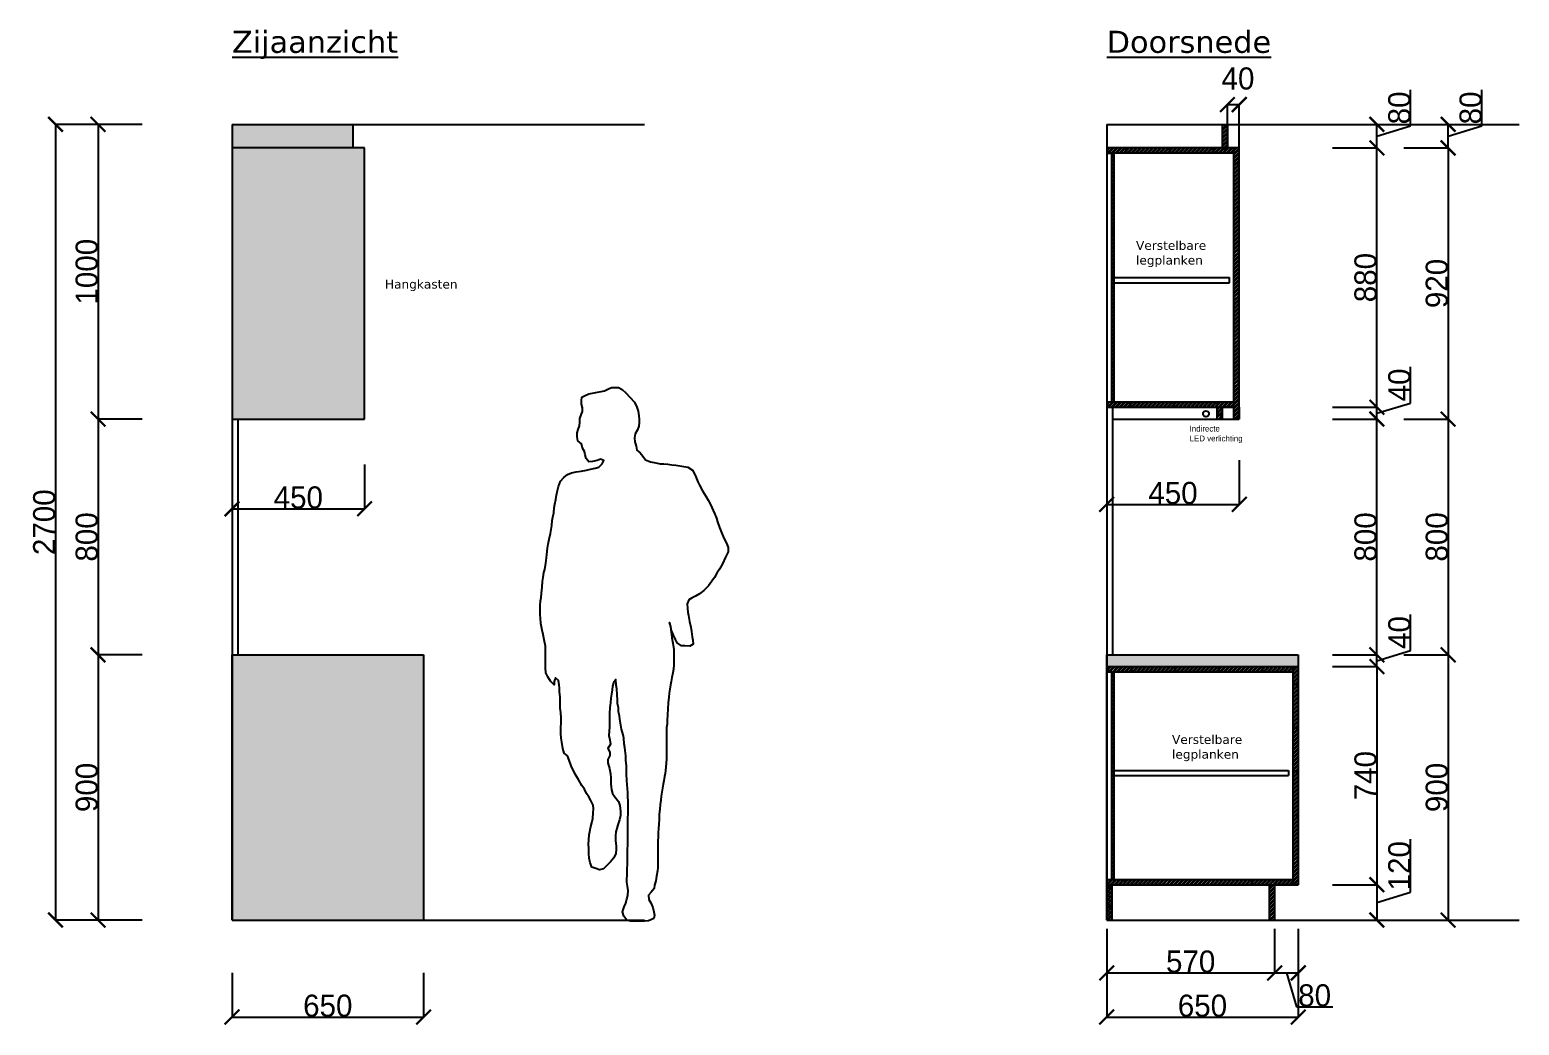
# Model space of a CAD drawing. Header units: millimetres. Extents: x -153917 to -31303, y -39726 to 31262.
# Drawn here: x -46938 to -41884, y -24958 to -21580 of the extents above; entities that cross this region are included whole.
import ezdxf

# ---------------------------------------------------------------- set-up
doc = ezdxf.new("R2010")
doc.units = ezdxf.units.MM
doc.header["$LTSCALE"] = 5
for name, color, linetype in [('Bemating', 1, 'Continuous'), ('invulling muren', 252, 'Continuous'), ('Meubel', 8, 'Continuous'), ('muren', 7, 'Continuous'), ('Tekst', 7, 'Continuous'), ('Verlichting', 1, 'Continuous')]:
    doc.layers.add(name, color=color, linetype=linetype)
doc.layers.add('ruggen kast', color=7, linetype='Continuous', true_color=0xebebeb)
doc.layers.add('tablet', color=7, linetype='Continuous', true_color=0x5f6361)
doc.styles.add('Geneva', font='')
doc.styles.get('Geneva').set_extended_font_data('Geneva')
doc.dimstyles.new('ISO-25', dxfattribs={"dimtxt": 100, "dimasz": 25, "dimexe": 1.25, "dimexo": 0.625, "dimtad": 1, "dimtxsty": 'Standard', "dimblk": 'ARCHTICK', "dimcen": 2.5, "dimse1": 1, "dimse2": 1, "dimadec": 0, "dimazin": 0, "dimtfac": 1, "dimtmove": 0, "dimatfit": 3, "dimfxl": 1, "dimarcsym": 0})

# ---------------------------------------------------------------- blocks, each defined once
blk = doc.blocks.new('mens02')
at = {"ltscale": 20}
blk.add_lwpolyline([(305.5, 1328.8), (303.4, 1342), (301.3, 1358.7), (299.2, 1370.5), (296.5, 1385.1), (294.4, 1401.7), (293, 1414.9), (289.5, 1430.2), (286.7, 1445.5), (283.3, 1461.4), (279.8, 1474.6), (273.5, 1492.7), (262.4, 1505.2), (249.9, 1514.9), (236.1, 1520.5), (220.1, 1523.9), (203.4, 1526.7), (185.4, 1530.2), (172.2, 1533.7), (156.2, 1537.1), (143.7, 1539.9), (131.9, 1551), (126.4, 1562.8), (138.2, 1567), (149.3, 1562.8), (164.5, 1559.3), (177.7, 1558), (186.1, 1569.8), (189.5, 1582.3), (191.6, 1593.4), (198.6, 1605.2), (202, 1619.7), (214.5, 1629.5), (217.3, 1643.3), (217.3, 1657.2), (213.8, 1668.3), (209, 1680.1), (208.3, 1693.3), (207.6, 1705.1), (203.4, 1717.6), (198.6, 1729.4), (198.6, 1741.2), (202, 1753.7), (202.7, 1766.2), (201.3, 1777.3), (190.2, 1783.6), (177, 1789.1), (159, 1791.9), (124.3, 1799.6), (113.2, 1805.1), (100, 1810.7), (88.9, 1810.7), (77.1, 1810.7), (63.9, 1803.7), (52.1, 1792.6), (38.2, 1777.3), (22.2, 1760.7), (13.9, 1743.3), (9.7, 1730.8), (7.6, 1714.9), (6.9, 1703.1), (6.9, 1691.9), (7.6, 1679.5), (12.5, 1667), (20.1, 1653.8), (22.2, 1639.2), (20.8, 1626.7), (16.7, 1611.4), (14.6, 1598.2), (2.8, 1588.5), (-5.6, 1577.4), (-14.6, 1564.9), (-31.9, 1558), (-50, 1555.2), (-64.6, 1551.7), (-77.1, 1551.7), (-90.3, 1550.3), (-104.8, 1548.2), (-118, 1546.8), (-131.9, 1544.8), (-145.1, 1542.7), (-159, 1539.9), (-174.3, 1529.5), (-183.3, 1512.8), (-193, 1490.6), (-197.9, 1479.5), (-209, 1460.1), (-220.1, 1442), (-227.7, 1428.1), (-236.1, 1413.5), (-244.4, 1393.4), (-250.6, 1380.2), (-255.5, 1367), (-259, 1355.2), (-265.9, 1335.1), (-274.9, 1312.9), (-281.9, 1296.9), (-289.5, 1282.3), (-295.8, 1267.7), (-295.8, 1252.5), (-286.7, 1234.4), (-276.3, 1212.2), (-266.6, 1194.2), (-257.6, 1180.3), (-249.2, 1165.7), (-240.2, 1153.2), (-228.4, 1137.2), (-213.1, 1121.9), (-197.9, 1110.8), (-184.7, 1102.5), (-172.9, 1096.3), (-161.8, 1090), (-156.2, 1076.8), (-157.6, 1060.2), (-159, 1047.7), (-161.1, 1036.6), (-164.5, 1017.1), (-168.7, 997.7), (-170.8, 983.1), (-173.6, 965), (-175.6, 953.2), (-177, 939.4), (-165.2, 933.1), (-148.6, 933.8), (-136.8, 933.8), (-122.9, 944.2), (-116.6, 956), (-109.7, 969.9), (-102.8, 985.9), (-100.7, 999.8), (-96.5, 1012.9), (-99.3, 999.8), (-100.7, 988.6), (-102.8, 972.7), (-104.8, 961.6), (-107.6, 942.8), (-111.1, 922), (-111.1, 906), (-111.1, 893.5), (-111.1, 881.7), (-111.1, 869.9), (-109.7, 854.7), (-108.3, 842.8), (-104.8, 826.9), (-102.1, 813), (-100, 801.9), (-97.9, 787.3), (-95.8, 773.4), (-94.4, 759.5), (-92.3, 740.1), (-90.3, 720.7), (-89.6, 699.8), (-88.2, 681.8), (-88.2, 668.6), (-86.8, 656.8), (-86.8, 642.9), (-86.1, 626.9), (-86.1, 605.4), (-86.1, 591.5), (-86.1, 570), (-86.1, 549.9), (-85.4, 536.7), (-84, 522.8), (-81.2, 501.3), (-79.8, 490.2), (-77.1, 476.3), (-75, 464.5), (-72.2, 451.3), (-70.1, 437.4), (-68, 423.5), (-66.6, 410.3), (-65.3, 395.7), (-63.9, 379.8), (-61.8, 362.4), (-61.1, 344.4), (-60.4, 329.1), (-59, 313.8), (-58.3, 300.6), (-57.6, 289.5), (-56.9, 268), (-56.9, 254.8), (-56.9, 243), (-56.9, 221.5), (-56.9, 202.7), (-56.9, 181.9), (-56.2, 170.1), (-52.8, 152), (-50, 136.1), (-45.8, 121.5), (-44.4, 110.4), (-34, 98.6), (-25.7, 87.5), (-26.4, 73.6), (-33.3, 62.5), (-40.3, 46.5), (-43.7, 31.9), (-45.8, 20.1), (-43, 8.3), (-25.7, 0.7), (-11.1, 0), (0, 0), (18.1, 0), (36.1, 0), (47.9, 3.5), (59, 16.7), (63.2, 31.9), (56.9, 48.6), (52.1, 61.1), (47.9, 75.7), (44.4, 86.8), (43.7, 104.1), (46.5, 118), (47.9, 131.9), (47.9, 143), (47.2, 154.8), (47.2, 175.7), (46.5, 194.4), (46.5, 212.4), (46.5, 225.6), (45.8, 241.6), (45.1, 260.4), (44.4, 279.1), (44.4, 298.5), (44.4, 320.8), (44.4, 334.6), (44.4, 346.4), (43.7, 368), (43.7, 385.3), (43.7, 404.8), (45.1, 424.2), (45.1, 436), (45.8, 449.9), (47.2, 463.1), (47.9, 477), (49.3, 499.9), (49.3, 513.1), (50, 528.3), (51.4, 545), (52.1, 560.3), (53.5, 578.3), (54.9, 589.4), (56.9, 601.9), (58.3, 620.7), (61.1, 632.5), (66, 651.2), (69.4, 672.1), (72.2, 684.6), (73.6, 696.4), (76.4, 710.2), (77.1, 723.4), (79.8, 738.7), (80.5, 750.5), (81.2, 767.2), (82.6, 788), (84, 800.5), (86.1, 819.2), (93.7, 808.1), (97.2, 797), (98.6, 785.2), (100.7, 770), (102.1, 756.1), (104.1, 740.8), (106.2, 724.8), (107.6, 704.7), (107.6, 690.8), (107.6, 676.2), (107.6, 658.9), (108.3, 644.3), (109, 629.7), (106.2, 615.1), (104.1, 599.9), (112.5, 586), (105.5, 573.5), (106.2, 562.4), (113.2, 548.5), (112.5, 536.7), (107.6, 517.9), (104.1, 499.9), (102.1, 486), (102.1, 465.2), (100.7, 445), (96.5, 433.2), (88.9, 422.1), (76.4, 406.2), (72.2, 392.3), (70.1, 372.1), (70.1, 358.2), (73.6, 343.7), (78.5, 327), (82.6, 314.5), (85.4, 303.4), (86.8, 289.5), (86.8, 272.8), (84.7, 254.8), (84.7, 243.7), (86.1, 229.8), (93, 214.5), (104.1, 201.3), (116.6, 188.1), (127.7, 177), (140.9, 173.6), (154.1, 178.4), (167.3, 182.6), (172.9, 197.9), (176.4, 213.1), (177.7, 229.8), (177.7, 246.5), (178.4, 261), (177.7, 275.6), (176.4, 292.3), (173.6, 304.1), (171.5, 316.6), (166.6, 333.9), (163.2, 347.8), (162.5, 367.3), (161.8, 381.2), (162.5, 393.7), (170.1, 409.6), (177, 421.4), (184.7, 433.2), (192.3, 447.8), (200.6, 460.3), (211.1, 477.7), (221.5, 495.7), (227.7, 507.5), (236.7, 527), (243.7, 546.4), (249.9, 560.3), (261, 569.3), (265.2, 585.3), (269.4, 606.8), (271.5, 620.7), (272.2, 637.3), (272.2, 656.1), (271.5, 673.4), (271.5, 688), (272.2, 708.2), (274.2, 722.7), (274.2, 738), (274.9, 760.2), (276.3, 779), (277, 790.8), (277.7, 801.9), (279.8, 816.5), (290.9, 825.5), (294.4, 813), (295.1, 801.2), (306.9, 813.7), (316.6, 828.3), (323.5, 842.8), (324.2, 859.5), (324.2, 871.3), (324.2, 888), (324.2, 901.2), (324.2, 919.9), (324.2, 933.1), (328.4, 954.6), (332.6, 972.7), (335.3, 987.3), (338.1, 998.4), (340.2, 1010.2), (341.6, 1027.5), (342.3, 1039.3), (342.3, 1058.8), (342.3, 1070.6), (340.9, 1087.2), (339.5, 1098.3), (338.1, 1112.9), (336, 1133.1), (334.6, 1151.8), (331.9, 1166.4), (329.8, 1182.3), (327, 1193.5), (323.5, 1214.3), (320.8, 1232.3), (320.1, 1243.4), (317.3, 1265), (315.2, 1278.9), (312.4, 1295.5), (307.6, 1315.7)], close=True, dxfattribs=at)
blk = doc.blocks.new('_ArchTick')
at = {"color": 0, "linetype": 'ByBlock', "const_width": 0.15}
blk.add_lwpolyline([(-0.5, -0.5), (0.5, 0.5)], dxfattribs=at)
blk = doc.blocks.new('*D888')
at = {"layer": 'Bemating', "color": 0, "lineweight": -2, "transparency": 16777216}
for p, q in [((-46251.9, -24779.9), (-46251.9, -24931.2)), ((-45601.9, -24779.9), (-45601.9, -24931.2)), ((-46251.9, -24929.9), (-45601.9, -24929.9))]:
    blk.add_line(p, q, dxfattribs=at)
at = {"layer": 'Defpoints', "color": 0, "transparency": 16777216}
for p in [(-46251.9, -24600.8), (-45601.9, -24600.8), (-45601.9, -24929.9)]:
    blk.add_point(p, dxfattribs=at)
at = {"layer": 'Bemating', "color": 0, "lineweight": -2, "transparency": 16777216, "xscale": 50, "yscale": 50, "zscale": 50, "rotation": 180}
blk.add_blockref('_ArchTick', (-46251.9, -24929.9), dxfattribs=at)
at = {"layer": 'Bemating', "color": 0, "lineweight": -2, "transparency": 16777216, "xscale": 50, "yscale": 50, "zscale": 50}
blk.add_blockref('_ArchTick', (-45601.9, -24929.9), dxfattribs=at)
at = {"layer": 'Bemating', "color": 0, "transparency": 16777216, "insert": (-45926.9, -24891.8), "char_height": 75, "attachment_point": 5, "style": 'Geneva'}
blk.add_mtext('650', dxfattribs=at)
blk = doc.blocks.new('*D889')
at = {"layer": 'Bemating', "color": 0, "lineweight": -2, "transparency": 16777216}
for p, q in [((-46700.8, -21900.8), (-46852.1, -21900.8)), ((-46850.8, -21900.8), (-46850.8, -24600.8)), ((-46700.8, -24600.8), (-46852.1, -24600.8))]:
    blk.add_line(p, q, dxfattribs=at)
at = {"layer": 'Defpoints', "color": 0, "transparency": 16777216}
for p in [(-46251.9, -21900.8), (-46850.8, -24600.8), (-46251.9, -24600.8)]:
    blk.add_point(p, dxfattribs=at)
at = {"layer": 'Bemating', "color": 0, "lineweight": -2, "transparency": 16777216, "xscale": 50, "yscale": 50, "zscale": 50}
for p, rotation in [((-46850.8, -21900.8), 90), ((-46850.8, -24600.8), 270)]:
    blk.add_blockref('_ArchTick', p, dxfattribs=dict(at, rotation=rotation))
at = {"layer": 'Bemating', "color": 0, "transparency": 16777216, "insert": (-46888.9, -23250.8), "char_height": 75, "attachment_point": 5, "rotation": 90, "style": 'Geneva'}
blk.add_mtext('2700', dxfattribs=at)
blk = doc.blocks.new('*D890')
at = {"layer": 'Bemating', "color": 0, "lineweight": -2, "transparency": 16777216}
for p, q in [((-46556.5, -21900.8), (-46707.8, -21900.8)), ((-46706.5, -21900.8), (-46706.5, -22900.8)), ((-46556.5, -22900.8), (-46707.8, -22900.8))]:
    blk.add_line(p, q, dxfattribs=at)
at = {"layer": 'Defpoints', "color": 0, "transparency": 16777216}
for p in [(-46251.9, -21900.8), (-46706.5, -22900.8), (-46251.9, -22900.8)]:
    blk.add_point(p, dxfattribs=at)
at = {"layer": 'Bemating', "color": 0, "lineweight": -2, "transparency": 16777216, "xscale": 50, "yscale": 50, "zscale": 50}
for p, rotation in [((-46706.5, -21900.8), 90), ((-46706.5, -22900.8), 270)]:
    blk.add_blockref('_ArchTick', p, dxfattribs=dict(at, rotation=rotation))
at = {"layer": 'Bemating', "color": 0, "transparency": 16777216, "insert": (-46744.6, -22400.8), "char_height": 75, "attachment_point": 5, "rotation": 90, "style": 'Geneva'}
blk.add_mtext('1000', dxfattribs=at)
blk = doc.blocks.new('*D891')
at = {"layer": 'Bemating', "color": 0, "lineweight": -2, "transparency": 16777216}
for p, q in [((-46556.5, -22900.8), (-46707.8, -22900.8)), ((-46706.5, -22900.8), (-46706.5, -23700.8)), ((-46556.5, -23700.8), (-46707.8, -23700.8))]:
    blk.add_line(p, q, dxfattribs=at)
at = {"layer": 'Defpoints', "color": 0, "transparency": 16777216}
for p in [(-46251.9, -22900.8), (-46706.5, -23700.8), (-46231.9, -23700.8)]:
    blk.add_point(p, dxfattribs=at)
at = {"layer": 'Bemating', "color": 0, "lineweight": -2, "transparency": 16777216, "xscale": 50, "yscale": 50, "zscale": 50}
for p, rotation in [((-46706.5, -22900.8), 90), ((-46706.5, -23700.8), 270)]:
    blk.add_blockref('_ArchTick', p, dxfattribs=dict(at, rotation=rotation))
at = {"layer": 'Bemating', "color": 0, "transparency": 16777216, "insert": (-46744.6, -23300.8), "char_height": 75, "attachment_point": 5, "rotation": 90, "style": 'Geneva'}
blk.add_mtext('800', dxfattribs=at)
blk = doc.blocks.new('*D892')
at = {"layer": 'Bemating', "color": 0, "lineweight": -2, "transparency": 16777216}
for p, q in [((-46556.5, -23700.8), (-46707.8, -23700.8)), ((-46706.5, -23700.8), (-46706.5, -24600.8)), ((-46556.5, -24600.8), (-46707.8, -24600.8))]:
    blk.add_line(p, q, dxfattribs=at)
at = {"layer": 'Defpoints', "color": 0, "transparency": 16777216}
for p in [(-46231.9, -23700.8), (-46706.5, -24600.8), (-46251.9, -24600.8)]:
    blk.add_point(p, dxfattribs=at)
at = {"layer": 'Bemating', "color": 0, "lineweight": -2, "transparency": 16777216, "xscale": 50, "yscale": 50, "zscale": 50}
for p, rotation in [((-46706.5, -23700.8), 90), ((-46706.5, -24600.8), 270)]:
    blk.add_blockref('_ArchTick', p, dxfattribs=dict(at, rotation=rotation))
at = {"layer": 'Bemating', "color": 0, "transparency": 16777216, "insert": (-46744.6, -24150.8), "char_height": 75, "attachment_point": 5, "rotation": 90, "style": 'Geneva'}
blk.add_mtext('900', dxfattribs=at)
blk = doc.blocks.new('*D893')
at = {"layer": 'Bemating', "color": 0, "lineweight": -2, "transparency": 16777216}
for p, q in [((-46251.9, -23055.4), (-46251.9, -23206.6)), ((-45801.9, -23055.4), (-45801.9, -23206.6)), ((-46251.9, -23205.4), (-45801.9, -23205.4))]:
    blk.add_line(p, q, dxfattribs=at)
at = {"layer": 'Defpoints', "color": 0, "transparency": 16777216}
for p in [(-46251.9, -22900.8), (-45801.9, -22900.8), (-45801.9, -23205.4)]:
    blk.add_point(p, dxfattribs=at)
at = {"layer": 'Bemating', "color": 0, "lineweight": -2, "transparency": 16777216, "xscale": 50, "yscale": 50, "zscale": 50, "rotation": 180}
blk.add_blockref('_ArchTick', (-46251.9, -23205.4), dxfattribs=at)
at = {"layer": 'Bemating', "color": 0, "lineweight": -2, "transparency": 16777216, "xscale": 50, "yscale": 50, "zscale": 50}
blk.add_blockref('_ArchTick', (-45801.9, -23205.4), dxfattribs=at)
at = {"layer": 'Bemating', "color": 0, "transparency": 16777216, "insert": (-46026.9, -23167.3), "char_height": 75, "attachment_point": 5, "style": 'Geneva'}
blk.add_mtext('450', dxfattribs=at)
blk = doc.blocks.new('*D894')
at = {"layer": 'Bemating', "color": 0, "lineweight": -2, "transparency": 16777216}
for p, q in [((-42274.9, -21980.8), (-42123.6, -21980.8)), ((-42124.9, -21980.8), (-42124.9, -22900.8)), ((-42274.9, -22900.8), (-42123.6, -22900.8))]:
    blk.add_line(p, q, dxfattribs=at)
at = {"layer": 'Defpoints', "color": 0, "transparency": 16777216}
for p in [(-42688.1, -21980.8), (-42688.1, -22900.8), (-42124.9, -22900.8)]:
    blk.add_point(p, dxfattribs=at)
at = {"layer": 'Bemating', "color": 0, "lineweight": -2, "transparency": 16777216, "xscale": 50, "yscale": 50, "zscale": 50}
for p, rotation in [((-42124.9, -21980.8), 90), ((-42124.9, -22900.8), 270)]:
    blk.add_blockref('_ArchTick', p, dxfattribs=dict(at, rotation=rotation))
at = {"layer": 'Bemating', "color": 0, "transparency": 16777216, "insert": (-42163, -22440.8), "char_height": 75, "attachment_point": 5, "rotation": 90, "style": 'Geneva'}
blk.add_mtext('920', dxfattribs=at)
blk = doc.blocks.new('*D895')
at = {"layer": 'Bemating', "color": 0, "lineweight": -2, "transparency": 16777216}
for p, q in [((-42274.9, -22900.8), (-42123.6, -22900.8)), ((-42124.9, -22900.8), (-42124.9, -23700.8)), ((-42274.9, -23700.8), (-42123.6, -23700.8))]:
    blk.add_line(p, q, dxfattribs=at)
at = {"layer": 'Defpoints', "color": 0, "transparency": 16777216}
for p in [(-42688.1, -22900.8), (-42488.1, -23700.8), (-42124.9, -23700.8)]:
    blk.add_point(p, dxfattribs=at)
at = {"layer": 'Bemating', "color": 0, "lineweight": -2, "transparency": 16777216, "xscale": 50, "yscale": 50, "zscale": 50}
for p, rotation in [((-42124.9, -22900.8), 90), ((-42124.9, -23700.8), 270)]:
    blk.add_blockref('_ArchTick', p, dxfattribs=dict(at, rotation=rotation))
at = {"layer": 'Bemating', "color": 0, "transparency": 16777216, "insert": (-42163, -23300.8), "char_height": 75, "attachment_point": 5, "rotation": 90, "style": 'Geneva'}
blk.add_mtext('800', dxfattribs=at)
blk = doc.blocks.new('*D896')
at = {"layer": 'Bemating', "color": 0, "lineweight": -2, "transparency": 16777216}
for p, q in [((-42274.9, -23700.8), (-42123.6, -23700.8)), ((-42124.9, -23700.8), (-42124.9, -24600.8)), ((-42274.9, -24600.8), (-42123.6, -24600.8))]:
    blk.add_line(p, q, dxfattribs=at)
at = {"layer": 'Defpoints', "color": 0, "transparency": 16777216}
for p in [(-42488.1, -23700.8), (-42568.1, -24600.8), (-42124.9, -24600.8)]:
    blk.add_point(p, dxfattribs=at)
at = {"layer": 'Bemating', "color": 0, "lineweight": -2, "transparency": 16777216, "xscale": 50, "yscale": 50, "zscale": 50}
for p, rotation in [((-42124.9, -23700.8), 90), ((-42124.9, -24600.8), 270)]:
    blk.add_blockref('_ArchTick', p, dxfattribs=dict(at, rotation=rotation))
at = {"layer": 'Bemating', "color": 0, "transparency": 16777216, "insert": (-42163, -24150.8), "char_height": 75, "attachment_point": 5, "rotation": 90, "style": 'Geneva'}
blk.add_mtext('900', dxfattribs=at)
blk = doc.blocks.new('*D897')
at = {"layer": 'Bemating', "color": 0, "lineweight": -2, "transparency": 16777216}
for p, q in [((-42010.2, -21906.4), (-42010.2, -21783.7)), ((-42274.9, -21900.8), (-42123.6, -21900.8)), ((-42124.9, -21980.8), (-42124.9, -21900.8)), ((-42124.9, -21940.8), (-42010.2, -21906.4)), ((-42274.9, -21980.8), (-42123.6, -21980.8))]:
    blk.add_line(p, q, dxfattribs=at)
at = {"layer": 'Defpoints', "color": 0, "transparency": 16777216}
for p in [(-42728.1, -21900.8), (-42124.9, -21900.8), (-42688.1, -21980.8)]:
    blk.add_point(p, dxfattribs=at)
at = {"layer": 'Bemating', "color": 0, "lineweight": -2, "transparency": 16777216, "xscale": 50, "yscale": 50, "zscale": 50}
for p, rotation in [((-42124.9, -21900.8), 90), ((-42124.9, -21980.8), 270)]:
    blk.add_blockref('_ArchTick', p, dxfattribs=dict(at, rotation=rotation))
at = {"layer": 'Bemating', "color": 0, "transparency": 16777216, "insert": (-42048.3, -21845.1), "char_height": 75, "attachment_point": 5, "rotation": 90, "style": 'Geneva'}
blk.add_mtext('80', dxfattribs=at)
blk = doc.blocks.new('*D898')
at = {"layer": 'Bemating', "color": 0, "lineweight": -2, "transparency": 16777216}
for p, q in [((-42516.7, -23740.8), (-42365.5, -23740.8)), ((-42366.7, -23740.8), (-42366.7, -24480.8)), ((-42516.7, -24480.8), (-42365.5, -24480.8))]:
    blk.add_line(p, q, dxfattribs=at)
at = {"layer": 'Defpoints', "color": 0, "transparency": 16777216}
for p in [(-42633.6, -23740.8), (-42633.6, -24480.8), (-42366.7, -24480.8)]:
    blk.add_point(p, dxfattribs=at)
at = {"layer": 'Bemating', "color": 0, "lineweight": -2, "transparency": 16777216, "xscale": 50, "yscale": 50, "zscale": 50}
for p, rotation in [((-42366.7, -23740.8), 90), ((-42366.7, -24480.8), 270)]:
    blk.add_blockref('_ArchTick', p, dxfattribs=dict(at, rotation=rotation))
at = {"layer": 'Bemating', "color": 0, "transparency": 16777216, "insert": (-42404.9, -24110.8), "char_height": 75, "attachment_point": 5, "rotation": 90, "style": 'Geneva'}
blk.add_mtext('740', dxfattribs=at)
blk = doc.blocks.new('*D899')
at = {"layer": 'Bemating', "color": 0, "lineweight": -2, "transparency": 16777216}
for p, q in [((-42252, -24506.4), (-42252, -24326.6)), ((-42516.7, -24480.8), (-42365.5, -24480.8)), ((-42366.7, -24480.8), (-42366.7, -24600.8)), ((-42366.7, -24540.8), (-42252, -24506.4)), ((-42516.7, -24600.8), (-42365.5, -24600.8))]:
    blk.add_line(p, q, dxfattribs=at)
at = {"layer": 'Defpoints', "color": 0, "transparency": 16777216}
for p in [(-42633.6, -24480.8), (-42713.6, -24600.8), (-42366.7, -24600.8)]:
    blk.add_point(p, dxfattribs=at)
at = {"layer": 'Bemating', "color": 0, "lineweight": -2, "transparency": 16777216, "xscale": 50, "yscale": 50, "zscale": 50}
for p, rotation in [((-42366.7, -24480.8), 90), ((-42366.7, -24600.8), 270)]:
    blk.add_blockref('_ArchTick', p, dxfattribs=dict(at, rotation=rotation))
at = {"layer": 'Bemating', "color": 0, "transparency": 16777216, "insert": (-42290.2, -24416.5), "char_height": 75, "attachment_point": 5, "rotation": 90, "style": 'Geneva'}
blk.add_mtext('120', dxfattribs=at)
blk = doc.blocks.new('*D900')
at = {"layer": 'Bemating', "color": 0, "lineweight": -2, "transparency": 16777216}
for p, q in [((-42252, -23686.4), (-42252, -23563.7)), ((-42516.7, -23700.8), (-42365.5, -23700.8)), ((-42366.7, -23720.8), (-42252, -23686.4)), ((-42366.7, -23740.8), (-42366.7, -23700.8)), ((-42516.7, -23740.8), (-42365.5, -23740.8))]:
    blk.add_line(p, q, dxfattribs=at)
at = {"layer": 'Defpoints', "color": 0, "transparency": 16777216}
for p in [(-42633.6, -23700.8), (-42366.7, -23700.8), (-42633.6, -23740.8)]:
    blk.add_point(p, dxfattribs=at)
at = {"layer": 'Bemating', "color": 0, "lineweight": -2, "transparency": 16777216, "xscale": 50, "yscale": 50, "zscale": 50}
for p, rotation in [((-42366.7, -23700.8), 90), ((-42366.7, -23740.8), 270)]:
    blk.add_blockref('_ArchTick', p, dxfattribs=dict(at, rotation=rotation))
at = {"layer": 'Bemating', "color": 0, "transparency": 16777216, "insert": (-42290.2, -23625.1), "char_height": 75, "attachment_point": 5, "rotation": 90, "style": 'Geneva'}
blk.add_mtext('40', dxfattribs=at)
blk = doc.blocks.new('*D901')
at = {"layer": 'Bemating', "color": 0, "lineweight": -2, "transparency": 16777216}
for p, q in [((-42516.7, -22900.8), (-42365.5, -22900.8)), ((-42366.7, -23700.8), (-42366.7, -22900.8)), ((-42516.7, -23700.8), (-42365.5, -23700.8))]:
    blk.add_line(p, q, dxfattribs=at)
at = {"layer": 'Defpoints', "color": 0, "transparency": 16777216}
for p in [(-42833.6, -22900.8), (-42366.7, -22900.8), (-42633.6, -23700.8)]:
    blk.add_point(p, dxfattribs=at)
at = {"layer": 'Bemating', "color": 0, "lineweight": -2, "transparency": 16777216, "xscale": 50, "yscale": 50, "zscale": 50}
for p, rotation in [((-42366.7, -22900.8), 90), ((-42366.7, -23700.8), 270)]:
    blk.add_blockref('_ArchTick', p, dxfattribs=dict(at, rotation=rotation))
at = {"layer": 'Bemating', "color": 0, "transparency": 16777216, "insert": (-42404.9, -23300.8), "char_height": 75, "attachment_point": 5, "rotation": 90, "style": 'Geneva'}
blk.add_mtext('800', dxfattribs=at)
blk = doc.blocks.new('*D902')
at = {"layer": 'Bemating', "color": 0, "lineweight": -2, "transparency": 16777216}
for p, q in [((-42252, -22846.4), (-42252, -22723.7)), ((-42366.7, -22880.8), (-42252, -22846.4)), ((-42516.7, -22860.8), (-42365.5, -22860.8)), ((-42366.7, -22900.8), (-42366.7, -22860.8)), ((-42516.7, -22900.8), (-42365.5, -22900.8))]:
    blk.add_line(p, q, dxfattribs=at)
at = {"layer": 'Defpoints', "color": 0, "transparency": 16777216}
for p in [(-42851.6, -22860.8), (-42366.7, -22860.8), (-42833.6, -22900.8)]:
    blk.add_point(p, dxfattribs=at)
at = {"layer": 'Bemating', "color": 0, "lineweight": -2, "transparency": 16777216, "xscale": 50, "yscale": 50, "zscale": 50}
for p, rotation in [((-42366.7, -22860.8), 90), ((-42366.7, -22900.8), 270)]:
    blk.add_blockref('_ArchTick', p, dxfattribs=dict(at, rotation=rotation))
at = {"layer": 'Bemating', "color": 0, "transparency": 16777216, "insert": (-42290.2, -22785.1), "char_height": 75, "attachment_point": 5, "rotation": 90, "style": 'Geneva'}
blk.add_mtext('40', dxfattribs=at)
blk = doc.blocks.new('*D903')
at = {"layer": 'Bemating', "color": 0, "lineweight": -2, "transparency": 16777216}
for p, q in [((-42516.7, -21980.8), (-42365.5, -21980.8)), ((-42366.7, -22860.8), (-42366.7, -21980.8)), ((-42516.7, -22860.8), (-42365.5, -22860.8))]:
    blk.add_line(p, q, dxfattribs=at)
at = {"layer": 'Defpoints', "color": 0, "transparency": 16777216}
for p in [(-42833.6, -21980.8), (-42366.7, -21980.8), (-42851.6, -22860.8)]:
    blk.add_point(p, dxfattribs=at)
at = {"layer": 'Bemating', "color": 0, "lineweight": -2, "transparency": 16777216, "xscale": 50, "yscale": 50, "zscale": 50}
for p, rotation in [((-42366.7, -21980.8), 90), ((-42366.7, -22860.8), 270)]:
    blk.add_blockref('_ArchTick', p, dxfattribs=dict(at, rotation=rotation))
at = {"layer": 'Bemating', "color": 0, "transparency": 16777216, "insert": (-42404.9, -22420.8), "char_height": 75, "attachment_point": 5, "rotation": 90, "style": 'Geneva'}
blk.add_mtext('880', dxfattribs=at)
blk = doc.blocks.new('*D904')
at = {"layer": 'Bemating', "color": 0, "lineweight": -2, "transparency": 16777216}
for p, q in [((-42252, -21906.4), (-42252, -21783.7)), ((-42516.7, -21900.8), (-42365.5, -21900.8)), ((-42366.7, -21980.8), (-42366.7, -21900.8)), ((-42366.7, -21940.8), (-42252, -21906.4)), ((-42516.7, -21980.8), (-42365.5, -21980.8))]:
    blk.add_line(p, q, dxfattribs=at)
at = {"layer": 'Defpoints', "color": 0, "transparency": 16777216}
for p in [(-42873.6, -21900.8), (-42366.7, -21900.8), (-42833.6, -21980.8)]:
    blk.add_point(p, dxfattribs=at)
at = {"layer": 'Bemating', "color": 0, "lineweight": -2, "transparency": 16777216, "xscale": 50, "yscale": 50, "zscale": 50}
for p, rotation in [((-42366.7, -21900.8), 90), ((-42366.7, -21980.8), 270)]:
    blk.add_blockref('_ArchTick', p, dxfattribs=dict(at, rotation=rotation))
at = {"layer": 'Bemating', "color": 0, "transparency": 16777216, "insert": (-42290.2, -21845.1), "char_height": 75, "attachment_point": 5, "rotation": 90, "style": 'Geneva'}
blk.add_mtext('80', dxfattribs=at)
blk = doc.blocks.new('*D905')
at = {"layer": 'Bemating', "color": 0, "lineweight": -2, "transparency": 16777216}
for p, q in [((-43283.6, -23040.2), (-43283.6, -23191.5)), ((-42833.6, -23040.2), (-42833.6, -23191.5)), ((-43283.6, -23190.2), (-42833.6, -23190.2))]:
    blk.add_line(p, q, dxfattribs=at)
at = {"layer": 'Defpoints', "color": 0, "transparency": 16777216}
for p in [(-43283.6, -22860.8), (-42833.6, -22900.8), (-42833.6, -23190.2)]:
    blk.add_point(p, dxfattribs=at)
at = {"layer": 'Bemating', "color": 0, "lineweight": -2, "transparency": 16777216, "xscale": 50, "yscale": 50, "zscale": 50, "rotation": 180}
blk.add_blockref('_ArchTick', (-43283.6, -23190.2), dxfattribs=at)
at = {"layer": 'Bemating', "color": 0, "lineweight": -2, "transparency": 16777216, "xscale": 50, "yscale": 50, "zscale": 50}
blk.add_blockref('_ArchTick', (-42833.6, -23190.2), dxfattribs=at)
at = {"layer": 'Bemating', "color": 0, "transparency": 16777216, "insert": (-43058.6, -23152.1), "char_height": 75, "attachment_point": 5, "style": 'Geneva'}
blk.add_mtext('450', dxfattribs=at)
blk = doc.blocks.new('*D906')
at = {"layer": 'Bemating', "color": 0, "lineweight": -2, "transparency": 16777216}
for p, q in [((-42873.6, -21980.2), (-42873.6, -21832.5)), ((-42873.6, -21833.8), (-42833.6, -21833.8)), ((-42833.6, -21980.2), (-42833.6, -21832.5))]:
    blk.add_line(p, q, dxfattribs=at)
at = {"layer": 'Defpoints', "color": 0, "transparency": 16777216}
for p in [(-42833.6, -21833.8), (-42873.6, -21980.8), (-42833.6, -21980.8)]:
    blk.add_point(p, dxfattribs=at)
at = {"layer": 'Bemating', "color": 0, "lineweight": -2, "transparency": 16777216, "xscale": 50, "yscale": 50, "zscale": 50, "rotation": 180}
blk.add_blockref('_ArchTick', (-42873.6, -21833.8), dxfattribs=at)
at = {"layer": 'Bemating', "color": 0, "lineweight": -2, "transparency": 16777216, "xscale": 50, "yscale": 50, "zscale": 50}
blk.add_blockref('_ArchTick', (-42833.6, -21833.8), dxfattribs=at)
at = {"layer": 'Bemating', "color": 0, "transparency": 16777216, "insert": (-42838, -21745.7), "char_height": 75, "attachment_point": 5, "style": 'Geneva'}
blk.add_mtext('40', dxfattribs=at)
blk = doc.blocks.new('*D907')
at = {"layer": 'Bemating', "color": 0, "lineweight": -2, "transparency": 16777216}
for p, q in [((-43283.6, -24779.9), (-43283.6, -24931.2)), ((-42633.6, -24779.9), (-42633.6, -24931.2)), ((-43283.6, -24929.9), (-42633.6, -24929.9))]:
    blk.add_line(p, q, dxfattribs=at)
at = {"layer": 'Defpoints', "color": 0, "transparency": 16777216}
for p in [(-42633.6, -24480.8), (-43283.6, -24600.8), (-42633.6, -24929.9)]:
    blk.add_point(p, dxfattribs=at)
at = {"layer": 'Bemating', "color": 0, "lineweight": -2, "transparency": 16777216, "xscale": 50, "yscale": 50, "zscale": 50, "rotation": 180}
blk.add_blockref('_ArchTick', (-43283.6, -24929.9), dxfattribs=at)
at = {"layer": 'Bemating', "color": 0, "lineweight": -2, "transparency": 16777216, "xscale": 50, "yscale": 50, "zscale": 50}
blk.add_blockref('_ArchTick', (-42633.6, -24929.9), dxfattribs=at)
at = {"layer": 'Bemating', "color": 0, "transparency": 16777216, "insert": (-42958.6, -24891.8), "char_height": 75, "attachment_point": 5, "style": 'Geneva'}
blk.add_mtext('650', dxfattribs=at)
blk = doc.blocks.new('*D908')
at = {"layer": 'Bemating', "color": 0, "lineweight": -2, "transparency": 16777216}
for p, q in [((-43283.6, -24630.2), (-43283.6, -24781.4)), ((-42713.6, -24630.2), (-42713.6, -24781.4)), ((-43283.6, -24780.2), (-42713.6, -24780.2))]:
    blk.add_line(p, q, dxfattribs=at)
at = {"layer": 'Defpoints', "color": 0, "transparency": 16777216}
for p in [(-43283.6, -24600.8), (-42713.6, -24600.8), (-42713.6, -24780.2)]:
    blk.add_point(p, dxfattribs=at)
at = {"layer": 'Bemating', "color": 0, "lineweight": -2, "transparency": 16777216, "xscale": 50, "yscale": 50, "zscale": 50, "rotation": 180}
blk.add_blockref('_ArchTick', (-43283.6, -24780.2), dxfattribs=at)
at = {"layer": 'Bemating', "color": 0, "lineweight": -2, "transparency": 16777216, "xscale": 50, "yscale": 50, "zscale": 50}
blk.add_blockref('_ArchTick', (-42713.6, -24780.2), dxfattribs=at)
at = {"layer": 'Bemating', "color": 0, "transparency": 16777216, "insert": (-42998.6, -24742.1), "char_height": 75, "attachment_point": 5, "style": 'Geneva'}
blk.add_mtext('570', dxfattribs=at)
blk = doc.blocks.new('*D909')
at = {"layer": 'Bemating', "color": 0, "lineweight": -2, "transparency": 16777216}
for p, q in [((-42713.6, -24630.2), (-42713.6, -24781.4)), ((-42633.6, -24630.2), (-42633.6, -24781.4)), ((-42713.6, -24780.2), (-42633.6, -24780.2)), ((-42673.6, -24780.2), (-42639.2, -24894.9)), ((-42639.2, -24894.9), (-42516.5, -24894.9))]:
    blk.add_line(p, q, dxfattribs=at)
at = {"layer": 'Defpoints', "color": 0, "transparency": 16777216}
for p in [(-42633.6, -24480.8), (-42713.6, -24600.8), (-42633.6, -24780.2)]:
    blk.add_point(p, dxfattribs=at)
at = {"layer": 'Bemating', "color": 0, "lineweight": -2, "transparency": 16777216, "xscale": 50, "yscale": 50, "zscale": 50, "rotation": 180}
blk.add_blockref('_ArchTick', (-42713.6, -24780.2), dxfattribs=at)
at = {"layer": 'Bemating', "color": 0, "lineweight": -2, "transparency": 16777216, "xscale": 50, "yscale": 50, "zscale": 50}
blk.add_blockref('_ArchTick', (-42633.6, -24780.2), dxfattribs=at)
at = {"layer": 'Bemating', "color": 0, "transparency": 16777216, "insert": (-42577.9, -24856.8), "char_height": 75, "attachment_point": 5, "style": 'Geneva'}
blk.add_mtext('80', dxfattribs=at)

msp = doc.modelspace()

# ---------------------------------------------------------------- hatches: boundary and pattern name
at = {"layer": 'invulling muren', "transparency": 33554687}
h = msp.add_hatch(dxfattribs=at)
h.set_pattern_fill('ANSI32', color=256)
h.paths.add_polyline_path([(-42851.633, -21980.805), (-43283.633, -21980.805), (-43283.633, -21998.805), (-43259.633, -21998.805), (-42851.633, -21998.805)])
h.paths.add_polyline_path([(-42873.633, -21900.805), (-42891.633, -21900.805), (-42891.633, -21980.805), (-42873.633, -21980.805)])
h.paths.add_polyline_path([(-42833.633, -21980.805), (-42851.633, -21980.805), (-42851.633, -21998.805), (-42851.633, -22900.805), (-42833.633, -22900.805), (-42833.633, -22860.805)])
h.paths.add_polyline_path([(-43259.633, -21998.805), (-43267.633, -21998.805), (-43267.633, -22842.805), (-43259.633, -22842.805)])
h.paths.add_polyline_path([(-42851.633, -22842.805), (-43283.633, -22842.805), (-43283.633, -22860.805), (-43263.633, -22860.805), (-42851.633, -22860.805)])
h.paths.add_polyline_path([(-42891.633, -22860.805), (-42909.633, -22860.805), (-42909.633, -22900.805), (-42891.633, -22900.805)])
h.paths.add_polyline_path([(-43259.633, -23758.805), (-43267.633, -23758.805), (-43267.633, -24462.805), (-43259.633, -24462.805)])
h.paths.add_polyline_path([(-42651.633, -23740.805), (-43283.633, -23740.805), (-43283.633, -23758.805), (-43259.633, -23758.805), (-42651.633, -23758.805)])
h.paths.add_polyline_path([(-42633.633, -23740.805), (-42651.633, -23740.805), (-42651.633, -23758.805), (-42651.633, -24480.805), (-42633.633, -24480.805)])
h.paths.add_polyline_path([(-42651.633, -24462.805), (-43283.633, -24462.805), (-43283.633, -24480.805), (-42651.633, -24480.805)])
h.paths.add_polyline_path([(-42713.633, -24480.805), (-42731.633, -24480.805), (-42731.633, -24600.805), (-42713.633, -24600.805)])
h.paths.add_polyline_path([(-43265.633, -24480.805), (-43283.633, -24480.805), (-43283.633, -24600.805), (-43265.633, -24600.805)])
at = {"layer": 'ruggen kast', "true_color": 0xdbdbdb, "transparency": 33554687}
h = msp.add_hatch(color=254, dxfattribs=at)
h.dxf.hatch_style = 1
h.paths.add_polyline_path([(-45841.885, -21900.805), (-46251.885, -21900.805), (-46251.885, -21980.805), (-45841.885, -21980.805)])
at = {"layer": 'ruggen kast', "transparency": 33554687}
h = msp.add_hatch(color=256, dxfattribs=at)
h.dxf.hatch_style = 1
h.paths.add_polyline_path([(-45801.885, -21980.805), (-46251.885, -21980.805), (-46251.885, -22900.805), (-45801.885, -22900.805)])
at = {"layer": 'tablet', "transparency": 33554687}
h = msp.add_hatch(color=256, dxfattribs=at)
h.dxf.hatch_style = 1
h.paths.add_polyline_path([(-45601.885, -23700.805), (-46251.885, -23700.805), (-46251.885, -24600.805), (-45601.885, -24600.805)])
h = msp.add_hatch(color=256, dxfattribs=at)
h.dxf.hatch_style = 1
h.paths.add_polyline_path([(-42633.633, -23700.805), (-43283.633, -23700.805), (-43283.633, -23740.805), (-42633.633, -23740.805)])

# ---------------------------------------------------------------- linework, layer by layer
at = {"layer": 'Meubel'}
for p, q in [((-45841.885, -21900.805), (-45841.885, -21980.805)), ((-42891.633, -21900.805), (-42891.633, -21980.805)), ((-42873.633, -21900.805), (-42873.633, -21980.805)), ((-45801.885, -21980.805), (-46251.885, -21980.805)), ((-45801.885, -22900.805), (-45801.885, -21980.805)), ((-42833.633, -21980.805), (-43283.633, -21980.805)), ((-42851.633, -22900.805), (-42851.633, -21980.805)), ((-42833.633, -22900.805), (-42833.633, -21980.805)), ((-42851.633, -21998.805), (-43283.633, -21998.805)), ((-43283.633, -21998.805), (-43259.633, -21998.805)), ((-43267.633, -21998.805), (-43267.633, -22842.805)), ((-43259.633, -21998.805), (-43259.633, -22842.805)), ((-43259.633, -22420.805), (-42866.633, -22420.805)), ((-43259.633, -22438.805), (-42866.633, -22438.805)), ((-42866.633, -22438.805), (-42866.633, -22420.805)), ((-43283.633, -22842.805), (-42851.633, -22842.805)), ((-43283.633, -22860.805), (-42851.633, -22860.805)), ((-43283.633, -22860.805), (-43263.633, -22860.805)), ((-43263.633, -22860.805), (-43263.633, -23700.805)), ((-42909.633, -22860.805), (-42909.633, -22900.805)), ((-42851.633, -22860.805), (-42891.633, -22860.805)), ((-42891.633, -22860.805), (-42891.633, -22900.805)), ((-42833.633, -22860.805), (-42833.633, -22900.805)), ((-46251.885, -22900.805), (-45801.885, -22900.805)), ((-46251.885, -22900.805), (-46231.885, -22900.805)), ((-46231.885, -22900.805), (-46231.885, -23700.805)), ((-43263.633, -22900.805), (-42833.633, -22900.805)), ((-42833.633, -22900.805), (-42851.633, -22900.805)), ((-46251.885, -24600.805), (-46251.885, -23700.805)), ((-46251.885, -23700.805), (-45601.885, -23700.805)), ((-45601.885, -23700.805), (-45601.885, -24600.805)), ((-43283.633, -24600.805), (-43283.633, -23700.805)), ((-43283.633, -23700.805), (-42633.633, -23700.805)), ((-42633.633, -23700.805), (-42633.633, -24480.805)), ((-43283.633, -23740.805), (-42633.633, -23740.805)), ((-42651.633, -23740.805), (-42651.633, -24480.805)), ((-43283.633, -23758.805), (-42651.633, -23758.805)), ((-43283.633, -23758.805), (-43259.633, -23758.805)), ((-43267.633, -23758.805), (-43267.633, -24462.805)), ((-43259.633, -23758.805), (-43259.633, -24462.805)), ((-43259.633, -24092.805), (-42666.633, -24092.805)), ((-42666.633, -24092.805), (-42666.633, -24110.805)), ((-43259.633, -24110.805), (-42666.633, -24110.805)), ((-43283.633, -24462.805), (-42651.633, -24462.805)), ((-43283.633, -24480.805), (-42633.633, -24480.805)), ((-43283.633, -24480.805), (-43283.633, -24600.805)), ((-43265.633, -24480.805), (-43265.633, -24600.805)), ((-42731.633, -24480.805), (-42731.633, -24600.805)), ((-42633.633, -24480.805), (-42713.633, -24480.805)), ((-42713.633, -24480.805), (-42713.633, -24600.805))]:
    msp.add_line(p, q, dxfattribs=at)
at = {"layer": 'muren'}
for p, q in [((-46251.885, -21900.805), (-46251.885, -24600.805)), ((-46251.885, -21900.805), (-44851.885, -21900.805)), ((-43283.633, -21900.805), (-43283.633, -24600.805)), ((-43283.633, -21900.805), (-41883.633, -21900.805)), ((-43283.633, -21900.805), (-43283.633, -24600.805)), ((-46251.885, -24600.805), (-44851.885, -24600.805)), ((-43283.633, -24600.805), (-41883.633, -24600.805))]:
    msp.add_line(p, q, dxfattribs=at)
at = {"layer": 'Verlichting'}
msp.add_circle((-42946.687, -22882.725), 10, dxfattribs=at)

# ---------------------------------------------------------------- block references
at = {"layer": 'Meubel', "xscale": -1}
msp.add_blockref('mens02', (-44863.682, -24604.276), dxfattribs=at)

# ---------------------------------------------------------------- texts
at = {"layer": 'Tekst', "char_height": 75, "width": 2800, "attachment_point": 1}
for s, insert in [('{\\fVerdana|b0|i0|c0|p34;\\LZijaanzicht}', (-46251.885, -21583.154)), ('{\\fVerdana|b0|i0|c0|p34;\\LDoorsnede}', (-43283.633, -21583.154))]:
    msp.add_mtext(s, dxfattribs=dict(at, insert=insert))
at = {"layer": 'Tekst', "char_height": 30, "attachment_point": 1}
for s, insert in [('{\\fVerdana|b0|i0|c0|p34;Verstelbare\\Plegplanken}', (-43184.08, -22296.682)), ('{\\fVerdana|b0|i0|c0|p34;Hangkasten}', (-45732.844, -22428.123)), ('{\\fVerdana|b0|i0|c0|p34;Verstelbare\\Plegplanken}', (-43061.876, -23973.209))]:
    msp.add_mtext_dynamic_manual_height_columns(s, width=513.71165, gutter_width=12.5, heights=[0], dxfattribs=dict(at, insert=insert))
at = {"layer": 'Verlichting', "insert": (-43002.086, -22923.28), "char_height": 20, "width": 322.13845, "attachment_point": 1}
msp.add_mtext('Indirecte\\PLED verlichting', dxfattribs=at)

# ---------------------------------------------------------------- dimensions: what is measured, and where the dimension line sits
at = {"layer": 'Bemating'}
for base, p1, p2, picture, middle in [((-42833.633, -21833.789), (-42873.633, -21980.805), (-42833.633, -21980.805), '*D906', (-42838.008, -21745.664)), ((-42833.633, -23190.242), (-43283.633, -22860.805), (-42833.633, -22900.805), '*D905', (-43058.633, -23152.117)), ((-45801.885, -23205.38), (-46251.885, -22900.805), (-45801.885, -22900.805), '*D893', (-46026.885, -23167.255)), ((-42633.633, -24929.909), (-43283.633, -24600.805), (-42633.633, -24480.805), '*D907', (-42958.633, -24891.784)), ((-42633.633, -24780.194), (-42713.633, -24600.805), (-42633.633, -24480.805), '*D909', (-42638.602, -24856.756)), ((-45601.885, -24929.909), (-46251.885, -24600.805), (-45601.885, -24600.805), '*D888', (-45926.885, -24891.784)), ((-42713.633, -24780.194), (-43283.633, -24600.805), (-42713.633, -24600.805), '*D908', (-42998.633, -24742.069))]:
    dim = msp.add_linear_dim(base=base, p1=p1, p2=p2, dimstyle='ISO-25', override={"dimtxt": 75, "dimasz": 50, "dimtxsty": 'Geneva', "dimse1": 0, "dimse2": 0, "dimtmove": 1, "dimfxl": 150, "dimfxlon": 1}, dxfattribs=at)
    dim.commit()
    dim.dimension.update_dxf_attribs({"geometry": picture, "text_midpoint": middle})
for base, p1, p2, picture, middle in [((-42366.734, -21900.805), (-42833.633, -21980.805), (-42873.633, -21900.805), '*D904', (-42290.172, -21905.774)), ((-42124.891, -21900.805), (-42688.076, -21980.805), (-42728.076, -21900.805), '*D897', (-42048.328, -21905.774)), ((-46850.811, -24600.805), (-46251.885, -21900.805), (-46251.885, -24600.805), '*D889', (-46888.936, -23250.805)), ((-46706.506, -22900.805), (-46251.885, -21900.805), (-46251.885, -22900.805), '*D890', (-46744.631, -22400.805)), ((-42366.734, -21980.805), (-42851.633, -22860.805), (-42833.633, -21980.805), '*D903', (-42404.859, -22420.805)), ((-42124.891, -22900.805), (-42688.076, -21980.805), (-42688.076, -22900.805), '*D894', (-42163.016, -22440.805)), ((-42366.734, -22860.805), (-42833.633, -22900.805), (-42851.633, -22860.805), '*D902', (-42290.172, -22845.774)), ((-46706.506, -23700.805), (-46251.885, -22900.805), (-46231.885, -23700.805), '*D891', (-46744.631, -23300.805)), ((-42366.734, -22900.805), (-42633.633, -23700.805), (-42833.633, -22900.805), '*D901', (-42404.859, -23300.805)), ((-42124.891, -23700.805), (-42688.076, -22900.805), (-42488.076, -23700.805), '*D895', (-42163.016, -23300.805)), ((-42366.734, -23700.805), (-42633.633, -23740.805), (-42633.633, -23700.805), '*D900', (-42290.172, -23685.774)), ((-46706.506, -24600.805), (-46231.885, -23700.805), (-46251.885, -24600.805), '*D892', (-46744.631, -24150.805)), ((-42124.891, -24600.805), (-42488.076, -23700.805), (-42568.076, -24600.805), '*D896', (-42163.016, -24150.805)), ((-42366.734, -24480.805), (-42633.633, -23740.805), (-42633.633, -24480.805), '*D898', (-42404.859, -24110.805)), ((-42366.734, -24600.805), (-42633.633, -24480.805), (-42713.633, -24600.805), '*D899', (-42290.172, -24505.774))]:
    dim = msp.add_linear_dim(base=base, p1=p1, p2=p2, angle=90, dimstyle='ISO-25', override={"dimtxt": 75, "dimasz": 50, "dimtxsty": 'Geneva', "dimse1": 0, "dimse2": 0, "dimtmove": 1, "dimfxl": 150, "dimfxlon": 1}, dxfattribs=at)
    dim.commit()
    dim.dimension.update_dxf_attribs({"geometry": picture, "text_midpoint": middle})

doc.saveas('drawing.dxf')
